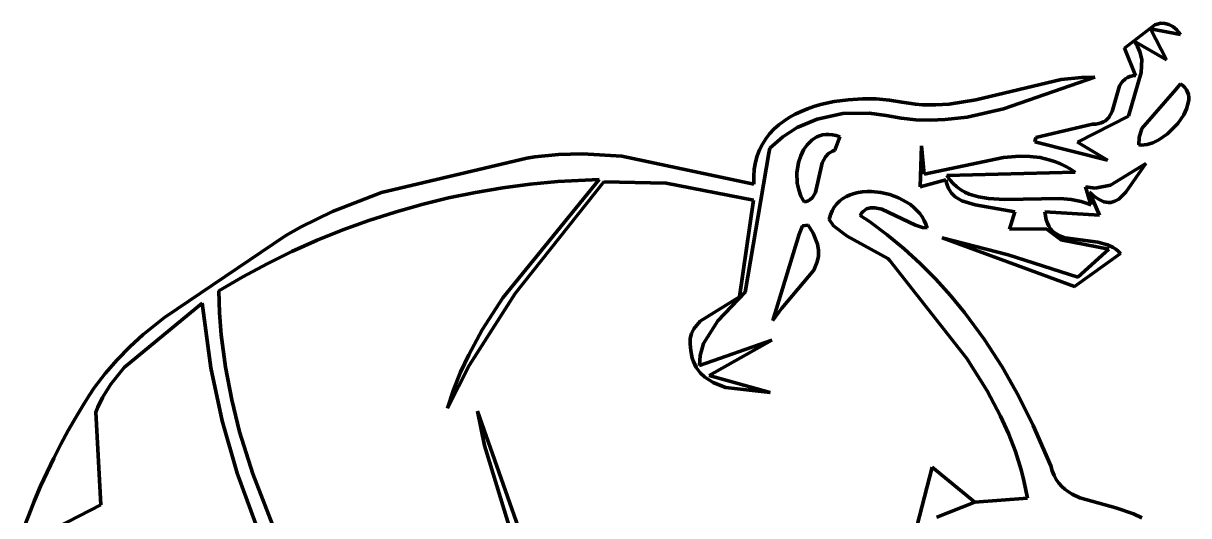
# Model space of a CAD drawing. Header units: millimetres. Extents: x 0 to 10.4, y 0 to 8.2.
# Drawn here: x 2.323 to 3.426, y 6.304 to 6.77 of the extents above; entities that cross this region are included whole.
import ezdxf

# ---------------------------------------------------------------- set-up
doc = ezdxf.new("R2010")
doc.units = ezdxf.units.MM
for name, color, linetype, lineweight in [('color#000000ff', 7, 'CONTINUOUS', 100), ('color#929292ff', 7, 'CONTINUOUS', 100), ('color#ffffffff', 7, 'CONTINUOUS', 100)]:
    doc.layers.add(name, color=color, linetype=linetype, lineweight=lineweight)

msp = doc.modelspace()

# ---------------------------------------------------------------- linework, layer by layer
at = {"layer": 'color#000000ff'}
for p, q in [((3.3652, 6.7466), (3.3938, 6.7687)), ((3.4182, 6.7594), (3.3898, 6.7647)), ((3.3898, 6.7647), (3.405, 6.7356)), ((3.3938, 6.7687), (3.3996, 6.7701)), ((3.3996, 6.7701), (3.4034, 6.77)), ((3.4034, 6.77), (3.4072, 6.769)), ((3.4072, 6.769), (3.4109, 6.767)), ((3.4109, 6.767), (3.4146, 6.7638)), ((3.4146, 6.7638), (3.4164, 6.7618)), ((3.405, 6.7356), (3.3743, 6.7531)), ((3.3743, 6.7531), (3.3775, 6.7481)), ((3.4164, 6.7618), (3.4182, 6.7594)), ((3.3757, 6.7207), (3.3652, 6.7466)), ((3.3775, 6.7481), (3.3797, 6.7431)), ((3.3797, 6.7431), (3.3814, 6.7357)), ((3.3814, 6.7357), (3.3808, 6.7235)), ((3.3372, 6.719), (3.2505, 6.689)), ((3.3053, 6.7167), (3.3243, 6.7187)), ((3.3243, 6.7187), (3.3372, 6.719)), ((3.368, 6.7186), (3.3702, 6.7196)), ((3.3808, 6.7235), (3.3688, 6.6821)), ((3.3702, 6.7196), (3.3728, 6.7203)), ((3.3728, 6.7203), (3.3757, 6.7207)), ((3.2243, 6.6976), (3.3053, 6.7167)), ((3.3534, 6.6864), (3.3604, 6.7109)), ((3.3604, 6.7109), (3.3628, 6.7145)), ((3.3628, 6.7145), (3.366, 6.7174)), ((3.366, 6.7174), (3.368, 6.7186)), ((3.4136, 6.7073), (3.418, 6.7127)), ((3.418, 6.7127), (3.4204, 6.7111)), ((3.4204, 6.7111), (3.4223, 6.7092)), ((3.4223, 6.7092), (3.4238, 6.7072)), ((3.0904, 6.6959), (3.1037, 6.6977)), ((3.1037, 6.6977), (3.117, 6.6985)), ((3.117, 6.6985), (3.13, 6.6984)), ((3.13, 6.6984), (3.1426, 6.6974)), ((3.1426, 6.6974), (3.1544, 6.6955)), ((3.1992, 6.6935), (3.2243, 6.6976)), ((3.3817, 6.6705), (3.4136, 6.7073)), ((3.4238, 6.7072), (3.4249, 6.7049)), ((3.4249, 6.7049), (3.4256, 6.7026)), ((3.4259, 6.6975), (3.4255, 6.6948)), ((3.4256, 6.7026), (3.4259, 6.7001)), ((3.4259, 6.7001), (3.4259, 6.6975)), ((3.0533, 6.6839), (3.059, 6.6866)), ((3.059, 6.6866), (3.0649, 6.6891)), ((3.0649, 6.6891), (3.0711, 6.6912)), ((3.0711, 6.6912), (3.0774, 6.6931)), ((3.0774, 6.6931), (3.0904, 6.6959)), ((3.1544, 6.6955), (3.1609, 6.6943)), ((3.1609, 6.6943), (3.1673, 6.6934)), ((3.1673, 6.6934), (3.1738, 6.6929)), ((3.1738, 6.6929), (3.1865, 6.6927)), ((3.1865, 6.6927), (3.1992, 6.6935)), ((3.2505, 6.689), (3.2162, 6.6813)), ((3.3503, 6.6808), (3.3534, 6.6864)), ((3.4239, 6.6892), (3.4213, 6.6835)), ((3.4255, 6.6948), (3.4239, 6.6892)), ((3.0378, 6.6738), (3.0426, 6.6775)), ((3.0426, 6.6775), (3.0478, 6.6809)), ((3.0478, 6.6809), (3.0533, 6.6839)), ((3.0743, 6.6794), (3.0554, 6.6714)), ((3.0985, 6.6847), (3.0743, 6.6794)), ((3.1233, 6.6851), (3.0985, 6.6847)), ((3.1395, 6.6828), (3.1233, 6.6851)), ((3.1536, 6.6801), (3.1395, 6.6828)), ((3.1676, 6.6787), (3.1536, 6.6801)), ((3.1816, 6.6783), (3.1676, 6.6787)), ((3.1955, 6.6789), (3.1816, 6.6783)), ((3.2162, 6.6813), (3.1955, 6.6789)), ((3.3688, 6.6821), (3.3206, 6.6576)), ((3.3348, 6.6744), (3.338, 6.6746)), ((3.338, 6.6746), (3.3408, 6.675)), ((3.3408, 6.675), (3.3432, 6.6757)), ((3.3432, 6.6757), (3.3454, 6.6767)), ((3.3454, 6.6767), (3.3473, 6.6778)), ((3.3473, 6.6778), (3.3503, 6.6808)), ((3.4156, 6.6752), (3.4059, 6.6654)), ((3.4213, 6.6835), (3.4156, 6.6752)), ((3.0255, 6.6607), (3.0292, 6.6654)), ((3.0292, 6.6654), (3.0333, 6.6698)), ((3.0333, 6.6698), (3.0378, 6.6738)), ((3.0554, 6.6714), (3.0416, 6.6626)), ((3.0738, 6.6624), (3.0765, 6.6635)), ((3.0765, 6.6635), (3.0793, 6.6643)), ((3.0793, 6.6643), (3.0823, 6.6648)), ((3.0823, 6.6648), (3.0854, 6.6648)), ((3.0854, 6.6648), (3.0887, 6.6645)), ((3.0887, 6.6645), (3.0921, 6.6638)), ((3.0921, 6.6638), (3.0957, 6.6626)), ((3.2811, 6.6618), (3.3348, 6.6744)), ((3.3789, 6.6619), (3.3817, 6.6705)), ((3.4059, 6.6654), (3.3977, 6.6596)), ((3.0196, 6.6503), (3.0223, 6.6557)), ((3.0223, 6.6557), (3.0255, 6.6607)), ((3.0416, 6.6626), (3.0293, 6.6518)), ((3.0614, 6.6501), (3.0648, 6.6551)), ((3.0648, 6.6551), (3.069, 6.6593)), ((3.069, 6.6593), (3.0713, 6.661)), ((3.0713, 6.661), (3.0738, 6.6624)), ((3.0957, 6.6626), (3.0909, 6.6498)), ((3.1716, 6.6152), (3.173, 6.654)), ((3.173, 6.654), (3.1756, 6.6273)), ((3.2802, 6.6578), (3.2811, 6.6618)), ((3.3492, 6.6403), (3.2802, 6.6578)), ((3.3206, 6.6576), (3.3492, 6.6403)), ((3.3787, 6.655), (3.3789, 6.6619)), ((3.3812, 6.6547), (3.3787, 6.655)), ((3.3838, 6.6548), (3.3812, 6.6547)), ((3.3865, 6.6552), (3.3838, 6.6548)), ((3.3921, 6.6569), (3.3865, 6.6552)), ((3.3977, 6.6596), (3.3921, 6.6569)), ((2.6619, 6.6097), (2.7993, 6.6423)), ((2.7993, 6.6423), (2.8068, 6.6435)), ((2.8068, 6.6435), (2.8294, 6.6458)), ((2.8294, 6.6458), (2.8519, 6.6464)), ((2.8519, 6.6464), (2.8893, 6.6442)), ((2.8893, 6.6442), (3.0144, 6.6176)), ((3.0284, 6.6471), (3.0061, 6.5155)), ((3.0157, 6.6384), (3.0174, 6.6445)), ((3.0174, 6.6445), (3.0196, 6.6503)), ((3.0293, 6.6518), (3.0284, 6.6471)), ((3.0566, 6.6383), (3.0586, 6.6445)), ((3.0586, 6.6445), (3.0614, 6.6501)), ((3.082, 6.6435), (3.0789, 6.6379)), ((3.0849, 6.6466), (3.082, 6.6435)), ((3.0887, 6.649), (3.0849, 6.6466)), ((3.0909, 6.6498), (3.0887, 6.649)), ((3.1756, 6.6273), (3.2506, 6.6429)), ((3.2506, 6.6429), (3.2656, 6.6441)), ((3.2656, 6.6441), (3.2755, 6.6439)), ((3.2755, 6.6439), (3.2853, 6.6428)), ((3.2853, 6.6428), (3.2949, 6.6405)), ((3.0142, 6.6249), (3.0147, 6.6318)), ((3.0147, 6.6318), (3.0157, 6.6384)), ((3.0551, 6.6285), (3.0566, 6.6383)), ((3.0789, 6.6379), (3.0725, 6.6098)), ((3.2949, 6.6405), (3.2997, 6.639)), ((3.2997, 6.639), (3.3044, 6.637)), ((3.3044, 6.637), (3.3091, 6.6348)), ((3.3091, 6.6348), (3.3137, 6.6322)), ((3.3137, 6.6322), (3.3183, 6.6292)), ((3.3518, 6.6166), (3.3853, 6.6373)), ((3.3853, 6.6373), (3.3663, 6.6102)), ((2.7765, 6.5101), (2.8678, 6.622)), ((2.8721, 6.62), (2.7882, 6.5141)), ((2.8286, 6.6201), (2.8026, 6.6177)), ((2.8547, 6.6216), (2.8286, 6.6201)), ((2.8678, 6.622), (2.8547, 6.6216)), ((2.9313, 6.6185), (2.8721, 6.62)), ((3.0144, 6.6176), (3.0142, 6.6249)), ((3.0554, 6.6186), (3.0551, 6.6285)), ((3.1961, 6.6218), (3.1716, 6.6152)), ((3.1967, 6.6188), (3.1961, 6.6218)), ((3.3183, 6.6292), (3.1968, 6.6258)), ((3.1968, 6.6258), (3.1997, 6.6217)), ((3.1997, 6.6217), (3.2029, 6.6182)), ((2.6154, 6.5918), (2.6619, 6.6097)), ((2.7508, 6.6099), (2.7252, 6.6046)), ((2.7766, 6.6142), (2.7508, 6.6099)), ((2.8026, 6.6177), (2.7766, 6.6142)), ((3.0138, 6.6025), (2.9313, 6.6185)), ((3.0567, 6.6122), (3.0554, 6.6186)), ((3.0588, 6.6063), (3.0567, 6.6122)), ((3.0725, 6.6098), (3.0698, 6.605)), ((3.1054, 6.6076), (3.1092, 6.6089)), ((3.1092, 6.6089), (3.1131, 6.6099)), ((3.1131, 6.6099), (3.1172, 6.6105)), ((3.1172, 6.6105), (3.1214, 6.6108)), ((3.1214, 6.6108), (3.1257, 6.6107)), ((3.1257, 6.6107), (3.1344, 6.6098)), ((3.1344, 6.6098), (3.143, 6.6078)), ((3.1975, 6.616), (3.1967, 6.6188)), ((3.1986, 6.6135), (3.1975, 6.616)), ((3.2013, 6.6092), (3.1986, 6.6135)), ((3.2048, 6.6058), (3.2013, 6.6092)), ((3.2029, 6.6182), (3.2064, 6.6151)), ((3.2064, 6.6151), (3.2101, 6.6124)), ((3.2101, 6.6124), (3.214, 6.6102)), ((3.214, 6.6102), (3.2181, 6.6083)), ((3.3332, 6.598), (3.3283, 6.6152)), ((3.3283, 6.6152), (3.3374, 6.6138)), ((3.3349, 6.6075), (3.332, 6.6102)), ((3.332, 6.6102), (3.3415, 6.5882)), ((3.3374, 6.6138), (3.3518, 6.6166)), ((3.3663, 6.6102), (3.3598, 6.6036)), ((2.6998, 6.5983), (2.6746, 6.5912)), ((2.7252, 6.6046), (2.6998, 6.5983)), ((3.0007, 6.511), (3.0138, 6.6025)), ((3.0618, 6.6009), (3.0588, 6.6063)), ((3.0638, 6.6013), (3.0618, 6.6009)), ((3.0656, 6.6019), (3.0638, 6.6013)), ((3.0672, 6.6027), (3.0656, 6.6019)), ((3.0698, 6.605), (3.0672, 6.6027)), ((3.0904, 6.5959), (3.0928, 6.599)), ((3.0928, 6.599), (3.0955, 6.6017)), ((3.0955, 6.6017), (3.0986, 6.604)), ((3.0986, 6.604), (3.1019, 6.606)), ((3.1019, 6.606), (3.1054, 6.6076)), ((3.143, 6.6078), (3.1512, 6.6047)), ((3.1512, 6.6047), (3.1589, 6.6007)), ((3.1589, 6.6007), (3.1624, 6.5983)), ((3.1624, 6.5983), (3.1657, 6.5957)), ((3.2111, 6.602), (3.2048, 6.6058)), ((3.2238, 6.5982), (3.2111, 6.602)), ((3.2181, 6.6083), (3.2224, 6.6068)), ((3.2224, 6.6068), (3.2269, 6.6056)), ((3.2613, 6.5916), (3.2238, 6.5982)), ((3.2269, 6.6056), (3.2363, 6.604)), ((3.2363, 6.604), (3.2514, 6.6032)), ((3.2514, 6.6032), (3.3043, 6.6042)), ((3.3043, 6.6042), (3.3145, 6.6032)), ((3.3145, 6.6032), (3.3241, 6.6012)), ((3.3241, 6.6012), (3.3287, 6.5998)), ((3.3287, 6.5998), (3.3332, 6.598)), ((3.3378, 6.6053), (3.3349, 6.6075)), ((3.3405, 6.6035), (3.3378, 6.6053)), ((3.343, 6.6021), (3.3405, 6.6035)), ((3.3455, 6.6011), (3.343, 6.6021)), ((3.3478, 6.6005), (3.3455, 6.6011)), ((3.35, 6.6003), (3.3478, 6.6005)), ((3.3522, 6.6004), (3.35, 6.6003)), ((3.3561, 6.6015), (3.3522, 6.6004)), ((3.3598, 6.6036), (3.3561, 6.6015)), ((2.5856, 6.5772), (2.6154, 6.5918)), ((2.6746, 6.5912), (2.6497, 6.5832)), ((3.0856, 6.5842), (3.0868, 6.5885)), ((3.0868, 6.5885), (3.0884, 6.5924)), ((3.0884, 6.5924), (3.0904, 6.5959)), ((3.1162, 6.5902), (3.1149, 6.5881)), ((3.1149, 6.5881), (3.1236, 6.5822)), ((3.1177, 6.5919), (3.1162, 6.5902)), ((3.1192, 6.5932), (3.1177, 6.5919)), ((3.1209, 6.5942), (3.1192, 6.5932)), ((3.1246, 6.5953), (3.1209, 6.5942)), ((3.1287, 6.5954), (3.1246, 6.5953)), ((3.1353, 6.5939), (3.1287, 6.5954)), ((3.1672, 6.5789), (3.1353, 6.5939)), ((3.1657, 6.5957), (3.1687, 6.5929)), ((3.1687, 6.5929), (3.1713, 6.5899)), ((3.1713, 6.5899), (3.1736, 6.5868)), ((3.1736, 6.5868), (3.1756, 6.5834)), ((3.2562, 6.5752), (3.2613, 6.5916)), ((3.3415, 6.5882), (3.2897, 6.5916)), ((3.2897, 6.5916), (3.2902, 6.5876)), ((3.2902, 6.5876), (3.2911, 6.5839)), ((2.5711, 6.569), (2.5856, 6.5772)), ((2.6497, 6.5832), (2.6251, 6.5743)), ((3.0571, 6.5704), (3.0602, 6.5783)), ((3.0602, 6.5783), (3.0657, 6.5787)), ((3.0657, 6.5787), (3.0705, 6.5714)), ((3.0896, 6.5783), (3.0856, 6.5842)), ((3.1025, 6.5683), (3.0896, 6.5783)), ((3.1236, 6.5822), (3.1404, 6.5697)), ((3.174, 6.5768), (3.1672, 6.5789)), ((3.1782, 6.5763), (3.174, 6.5768)), ((3.1756, 6.5834), (3.1771, 6.5799)), ((3.1771, 6.5799), (3.1782, 6.5763)), ((3.2909, 6.5753), (3.2562, 6.5752)), ((3.3048, 6.5649), (3.2909, 6.5753)), ((3.2911, 6.5839), (3.2922, 6.5807)), ((3.2922, 6.5807), (3.2936, 6.5779)), ((3.2936, 6.5779), (3.2952, 6.5754)), ((3.2952, 6.5754), (3.297, 6.5733)), ((2.4564, 6.4915), (2.5711, 6.569)), ((2.6008, 6.5645), (2.5769, 6.5538)), ((2.6251, 6.5743), (2.6008, 6.5645)), ((3.0323, 6.4885), (3.0571, 6.5704)), ((3.0705, 6.5714), (3.0746, 6.561)), ((3.1411, 6.5474), (3.1025, 6.5683)), ((3.1404, 6.5697), (3.1565, 6.5564)), ((3.264, 6.5406), (3.1925, 6.5668)), ((3.1925, 6.5668), (3.255, 6.5507)), ((3.297, 6.5733), (3.2991, 6.5715)), ((3.2991, 6.5715), (3.3038, 6.5687)), ((3.3038, 6.5687), (3.3091, 6.5668)), ((3.3504, 6.5561), (3.3048, 6.5649)), ((3.3091, 6.5668), (3.34, 6.5626)), ((2.5769, 6.5538), (2.5534, 6.5423)), ((3.0746, 6.561), (3.0756, 6.5552)), ((3.0756, 6.5552), (3.0754, 6.5496)), ((3.1565, 6.5564), (3.1718, 6.5424)), ((3.3211, 6.5295), (3.3504, 6.5561)), ((3.34, 6.5626), (3.3489, 6.5603)), ((3.3489, 6.5603), (3.3544, 6.5578)), ((3.3544, 6.5578), (3.3569, 6.5562)), ((3.3569, 6.5562), (3.3593, 6.5543)), ((3.3593, 6.5543), (3.3615, 6.5521)), ((2.5534, 6.5423), (2.5304, 6.5299)), ((3.0742, 6.5441), (3.0709, 6.5362)), ((3.0754, 6.5496), (3.0742, 6.5441)), ((3.1428, 6.5457), (3.1411, 6.5474)), ((3.2158, 6.4526), (3.1428, 6.5457)), ((3.1718, 6.5424), (3.1864, 6.5276)), ((3.255, 6.5507), (3.3211, 6.5295)), ((3.3615, 6.5521), (3.3179, 6.5208)), ((3.0709, 6.5362), (3.0407, 6.5002)), ((3.3179, 6.5208), (3.264, 6.5406)), ((2.5304, 6.5299), (2.5078, 6.5167)), ((3.1864, 6.5276), (3.2004, 6.5121)), ((2.5078, 6.5167), (2.5084, 6.4959)), ((2.7882, 6.5141), (2.7447, 6.4459)), ((2.7571, 6.4797), (2.7765, 6.5101)), ((2.9633, 6.488), (3.0007, 6.511)), ((3.0061, 6.5155), (2.9803, 6.4881)), ((3.2004, 6.5121), (3.2136, 6.496)), ((2.492, 6.505), (2.4181, 6.4439)), ((2.5002, 6.4438), (2.492, 6.505)), ((3.0407, 6.5002), (3.0323, 6.4885)), ((2.4363, 6.4752), (2.4564, 6.4915)), ((2.5084, 6.4959), (2.51, 6.4751)), ((2.9573, 6.4806), (2.9633, 6.488)), ((2.9803, 6.4881), (2.9667, 6.4668)), ((3.2136, 6.496), (3.2322, 6.4709)), ((2.7443, 6.456), (2.7571, 6.4797)), ((2.9541, 6.4714), (2.9553, 6.4762)), ((2.9553, 6.4762), (2.9573, 6.4806)), ((2.4236, 6.4637), (2.4363, 6.4752)), ((2.51, 6.4751), (2.5141, 6.4442)), ((2.9539, 6.4661), (2.9541, 6.4714)), ((2.9546, 6.4601), (2.9539, 6.4661)), ((2.9629, 6.4459), (3.0313, 6.4699)), ((2.9667, 6.4668), (2.9636, 6.4555)), ((3.0313, 6.4699), (2.972, 6.4364)), ((3.2322, 6.4709), (3.2492, 6.4446)), ((2.4116, 6.4514), (2.4236, 6.4637)), ((2.7367, 6.4396), (2.7443, 6.456)), ((2.9551, 6.4565), (2.9546, 6.4601)), ((2.9559, 6.453), (2.9551, 6.4565)), ((2.9636, 6.4555), (2.9629, 6.4459)), ((2.4003, 6.4385), (2.4116, 6.4514)), ((2.4181, 6.4439), (2.4055, 6.4283)), ((2.5109, 6.3934), (2.5002, 6.4438)), ((2.5141, 6.4442), (2.52, 6.4135)), ((2.7447, 6.4459), (2.7242, 6.4056)), ((2.957, 6.4498), (2.9559, 6.453)), ((2.9598, 6.444), (2.957, 6.4498)), ((2.9634, 6.4391), (2.9598, 6.444)), ((3.2351, 6.4218), (3.2158, 6.4526)), ((3.2492, 6.4446), (3.2647, 6.4173)), ((2.3898, 6.4247), (2.4003, 6.4385)), ((2.73, 6.4229), (2.7367, 6.4396)), ((2.9678, 6.4349), (2.9634, 6.4391)), ((2.9756, 6.4298), (2.9678, 6.4349)), ((2.972, 6.4364), (3.0298, 6.4205)), ((2.3849, 6.4174), (2.3898, 6.4247)), ((2.4055, 6.4283), (2.3976, 6.4156)), ((2.7242, 6.4056), (2.73, 6.4229)), ((2.9875, 6.4251), (2.9756, 6.4298)), ((3.0298, 6.4205), (2.9875, 6.4251)), ((3.2479, 6.3979), (3.2351, 6.4218)), ((2.3726, 6.3973), (2.3802, 6.4099)), ((2.3802, 6.4099), (2.3849, 6.4174)), ((2.3976, 6.4156), (2.3932, 6.4065)), ((2.52, 6.4135), (2.5275, 6.3831)), ((3.2647, 6.4173), (3.2788, 6.3892)), ((2.3932, 6.4065), (2.3913, 6.4018)), ((2.3913, 6.4018), (2.3962, 6.3138)), ((2.3653, 6.3844), (2.3726, 6.3973)), ((2.525, 6.3439), (2.5109, 6.3934)), ((3.2553, 6.3814), (3.2479, 6.3979)), ((3.2788, 6.3892), (3.2953, 6.3508)), ((2.3583, 6.3714), (2.3653, 6.3844)), ((2.5275, 6.3831), (2.54, 6.3432)), ((3.2618, 6.3645), (3.2553, 6.3814)), ((2.3516, 6.3583), (2.3583, 6.3714)), ((2.3452, 6.345), (2.3516, 6.3583)), ((3.2672, 6.3472), (3.2618, 6.3645)), ((2.3391, 6.3316), (2.3452, 6.345)), ((2.5428, 6.2956), (2.525, 6.3439)), ((3.2695, 6.3384), (3.2672, 6.3472)), ((3.2953, 6.3508), (3.2967, 6.346)), ((3.2967, 6.346), (3.2985, 6.3417)), ((2.54, 6.3432), (2.559, 6.2944)), ((3.2715, 6.3295), (3.2695, 6.3384)), ((3.2985, 6.3417), (3.3006, 6.3379)), ((3.3006, 6.3379), (3.303, 6.3344)), ((3.303, 6.3344), (3.3058, 6.3314)), ((2.3333, 6.318), (2.3391, 6.3316)), ((3.2732, 6.3204), (3.2715, 6.3295)), ((3.3058, 6.3314), (3.3088, 6.3287)), ((3.3088, 6.3287), (3.312, 6.3263)), ((3.312, 6.3263), (3.3155, 6.3242)), ((3.3155, 6.3242), (3.3229, 6.3206)), ((2.3279, 6.3043), (2.3333, 6.318)), ((2.3962, 6.3138), (2.3342, 6.2822)), ((3.1874, 6.3024), (3.2236, 6.3164)), ((3.2236, 6.3164), (3.2732, 6.3204)), ((3.3229, 6.3206), (3.357, 6.3112)), ((3.357, 6.3112), (3.3737, 6.3055)), ((2.3227, 6.2905), (2.3279, 6.3043)), ((3.3737, 6.3055), (3.3814, 6.3015))]:
    msp.add_line(p, q, dxfattribs=at)
at = {"layer": 'color#929292ff'}
for p, q in [((2.7528, 6.4026), (2.8186, 6.215)), ((2.7592, 6.3703), (2.7528, 6.4026)), ((2.7976, 6.2443), (2.7592, 6.3703)), ((3.1601, 6.2611), (3.1832, 6.3496)), ((3.1832, 6.3496), (3.2236, 6.3164)), ((3.2236, 6.3164), (3.1874, 6.3024))]:
    msp.add_line(p, q, dxfattribs=at)
at = {"layer": 'color#ffffffff'}
for p, q in [((3.3938, 6.7687), (3.3652, 6.7466)), ((3.405, 6.7356), (3.3898, 6.7647)), ((3.3898, 6.7647), (3.4182, 6.7594)), ((3.3996, 6.7701), (3.3938, 6.7687)), ((3.4034, 6.77), (3.3996, 6.7701)), ((3.4072, 6.769), (3.4034, 6.77)), ((3.4109, 6.767), (3.4072, 6.769)), ((3.4146, 6.7638), (3.4109, 6.767)), ((3.4164, 6.7618), (3.4146, 6.7638)), ((3.3775, 6.7481), (3.3743, 6.7531)), ((3.3743, 6.7531), (3.405, 6.7356)), ((3.4182, 6.7594), (3.4164, 6.7618)), ((3.3652, 6.7466), (3.3757, 6.7207)), ((3.3797, 6.7431), (3.3775, 6.7481)), ((3.3814, 6.7357), (3.3797, 6.7431)), ((3.3808, 6.7235), (3.3814, 6.7357)), ((3.2505, 6.689), (3.3372, 6.719)), ((3.3243, 6.7187), (3.3053, 6.7167)), ((3.3372, 6.719), (3.3243, 6.7187)), ((3.3702, 6.7196), (3.368, 6.7186)), ((3.3688, 6.6821), (3.3808, 6.7235)), ((3.3728, 6.7203), (3.3702, 6.7196)), ((3.3757, 6.7207), (3.3728, 6.7203)), ((3.3053, 6.7167), (3.2243, 6.6976)), ((3.3604, 6.7109), (3.3534, 6.6864)), ((3.3628, 6.7145), (3.3604, 6.7109)), ((3.366, 6.7174), (3.3628, 6.7145)), ((3.368, 6.7186), (3.366, 6.7174)), ((3.418, 6.7127), (3.4136, 6.7073)), ((3.4204, 6.7111), (3.418, 6.7127)), ((3.4223, 6.7092), (3.4204, 6.7111)), ((3.4238, 6.7072), (3.4223, 6.7092)), ((3.1037, 6.6977), (3.0904, 6.6959)), ((3.117, 6.6985), (3.1037, 6.6977)), ((3.13, 6.6984), (3.117, 6.6985)), ((3.1426, 6.6974), (3.13, 6.6984)), ((3.1544, 6.6955), (3.1426, 6.6974)), ((3.2243, 6.6976), (3.1992, 6.6935)), ((3.4136, 6.7073), (3.3817, 6.6705)), ((3.4249, 6.7049), (3.4238, 6.7072)), ((3.4256, 6.7026), (3.4249, 6.7049)), ((3.4255, 6.6948), (3.4259, 6.6975)), ((3.4259, 6.7001), (3.4256, 6.7026)), ((3.4259, 6.6975), (3.4259, 6.7001)), ((3.059, 6.6866), (3.0533, 6.6839)), ((3.0649, 6.6891), (3.059, 6.6866)), ((3.0711, 6.6912), (3.0649, 6.6891)), ((3.0774, 6.6931), (3.0711, 6.6912)), ((3.0904, 6.6959), (3.0774, 6.6931)), ((3.1609, 6.6943), (3.1544, 6.6955)), ((3.1673, 6.6934), (3.1609, 6.6943)), ((3.1738, 6.6929), (3.1673, 6.6934)), ((3.1865, 6.6927), (3.1738, 6.6929)), ((3.1992, 6.6935), (3.1865, 6.6927)), ((3.2162, 6.6813), (3.2505, 6.689)), ((3.3534, 6.6864), (3.3503, 6.6808)), ((3.4213, 6.6835), (3.4239, 6.6892)), ((3.4239, 6.6892), (3.4255, 6.6948)), ((3.0426, 6.6775), (3.0378, 6.6738)), ((3.0478, 6.6809), (3.0426, 6.6775)), ((3.0533, 6.6839), (3.0478, 6.6809)), ((3.0554, 6.6714), (3.0743, 6.6794)), ((3.0743, 6.6794), (3.0985, 6.6847)), ((3.0985, 6.6847), (3.1233, 6.6851)), ((3.1233, 6.6851), (3.1395, 6.6828)), ((3.1395, 6.6828), (3.1536, 6.6801)), ((3.1536, 6.6801), (3.1676, 6.6787)), ((3.1676, 6.6787), (3.1816, 6.6783)), ((3.1816, 6.6783), (3.1955, 6.6789)), ((3.1955, 6.6789), (3.2162, 6.6813)), ((3.3206, 6.6576), (3.3688, 6.6821)), ((3.338, 6.6746), (3.3348, 6.6744)), ((3.3408, 6.675), (3.338, 6.6746)), ((3.3432, 6.6757), (3.3408, 6.675)), ((3.3454, 6.6767), (3.3432, 6.6757)), ((3.3473, 6.6778), (3.3454, 6.6767)), ((3.3503, 6.6808), (3.3473, 6.6778)), ((3.4059, 6.6654), (3.4156, 6.6752)), ((3.4156, 6.6752), (3.4213, 6.6835)), ((3.0292, 6.6654), (3.0255, 6.6607)), ((3.0333, 6.6698), (3.0292, 6.6654)), ((3.0378, 6.6738), (3.0333, 6.6698)), ((3.0416, 6.6626), (3.0554, 6.6714)), ((3.0765, 6.6635), (3.0738, 6.6624)), ((3.0793, 6.6643), (3.0765, 6.6635)), ((3.0823, 6.6648), (3.0793, 6.6643)), ((3.0854, 6.6648), (3.0823, 6.6648)), ((3.0887, 6.6645), (3.0854, 6.6648)), ((3.0921, 6.6638), (3.0887, 6.6645)), ((3.0957, 6.6626), (3.0921, 6.6638)), ((3.3348, 6.6744), (3.2811, 6.6618)), ((3.3817, 6.6705), (3.3789, 6.6619)), ((3.3977, 6.6596), (3.4059, 6.6654)), ((3.0223, 6.6557), (3.0196, 6.6503)), ((3.0255, 6.6607), (3.0223, 6.6557)), ((3.0293, 6.6518), (3.0416, 6.6626)), ((3.0648, 6.6551), (3.0614, 6.6501)), ((3.069, 6.6593), (3.0648, 6.6551)), ((3.0713, 6.661), (3.069, 6.6593)), ((3.0738, 6.6624), (3.0713, 6.661)), ((3.0909, 6.6498), (3.0957, 6.6626)), ((3.173, 6.654), (3.1716, 6.6152)), ((3.1756, 6.6273), (3.173, 6.654)), ((3.2811, 6.6618), (3.2802, 6.6578)), ((3.2802, 6.6578), (3.3492, 6.6403)), ((3.3492, 6.6403), (3.3206, 6.6576)), ((3.3789, 6.6619), (3.3787, 6.655)), ((3.3787, 6.655), (3.3812, 6.6547)), ((3.3812, 6.6547), (3.3838, 6.6548)), ((3.3838, 6.6548), (3.3865, 6.6552)), ((3.3865, 6.6552), (3.3921, 6.6569)), ((3.3921, 6.6569), (3.3977, 6.6596)), ((2.7993, 6.6423), (2.6619, 6.6097)), ((2.8068, 6.6435), (2.7993, 6.6423)), ((2.8294, 6.6458), (2.8068, 6.6435)), ((2.8519, 6.6464), (2.8294, 6.6458)), ((2.8893, 6.6442), (2.8519, 6.6464)), ((3.0144, 6.6176), (2.8893, 6.6442)), ((3.0061, 6.5155), (3.0284, 6.6471)), ((3.0174, 6.6445), (3.0157, 6.6384)), ((3.0196, 6.6503), (3.0174, 6.6445)), ((3.0284, 6.6471), (3.0293, 6.6518)), ((3.0586, 6.6445), (3.0566, 6.6383)), ((3.0614, 6.6501), (3.0586, 6.6445)), ((3.0789, 6.6379), (3.082, 6.6435)), ((3.082, 6.6435), (3.0849, 6.6466)), ((3.0849, 6.6466), (3.0887, 6.649)), ((3.0887, 6.649), (3.0909, 6.6498)), ((3.2506, 6.6429), (3.1756, 6.6273)), ((3.2656, 6.6441), (3.2506, 6.6429)), ((3.2755, 6.6439), (3.2656, 6.6441)), ((3.2853, 6.6428), (3.2755, 6.6439)), ((3.2949, 6.6405), (3.2853, 6.6428)), ((3.0147, 6.6318), (3.0142, 6.6249)), ((3.0157, 6.6384), (3.0147, 6.6318)), ((3.0566, 6.6383), (3.0551, 6.6285)), ((3.0725, 6.6098), (3.0789, 6.6379)), ((3.2997, 6.639), (3.2949, 6.6405)), ((3.3044, 6.637), (3.2997, 6.639)), ((3.3091, 6.6348), (3.3044, 6.637)), ((3.3137, 6.6322), (3.3091, 6.6348)), ((3.3183, 6.6292), (3.3137, 6.6322)), ((3.3853, 6.6373), (3.3518, 6.6166)), ((3.3663, 6.6102), (3.3853, 6.6373)), ((2.8678, 6.622), (2.7765, 6.5101)), ((2.7882, 6.5141), (2.8721, 6.62)), ((2.8026, 6.6177), (2.8286, 6.6201)), ((2.8286, 6.6201), (2.8547, 6.6216)), ((2.8547, 6.6216), (2.8678, 6.622)), ((2.8721, 6.62), (2.9313, 6.6185)), ((3.0142, 6.6249), (3.0144, 6.6176)), ((3.0551, 6.6285), (3.0554, 6.6186)), ((3.1716, 6.6152), (3.1961, 6.6218)), ((3.1961, 6.6218), (3.1967, 6.6188)), ((3.1968, 6.6258), (3.3183, 6.6292)), ((3.1997, 6.6217), (3.1968, 6.6258)), ((3.2029, 6.6182), (3.1997, 6.6217)), ((2.6619, 6.6097), (2.6154, 6.5918)), ((2.7252, 6.6046), (2.7508, 6.6099)), ((2.7508, 6.6099), (2.7766, 6.6142)), ((2.7766, 6.6142), (2.8026, 6.6177)), ((2.9313, 6.6185), (3.0138, 6.6025)), ((3.0554, 6.6186), (3.0567, 6.6122)), ((3.0567, 6.6122), (3.0588, 6.6063)), ((3.0698, 6.605), (3.0725, 6.6098)), ((3.1092, 6.6089), (3.1054, 6.6076)), ((3.1131, 6.6099), (3.1092, 6.6089)), ((3.1172, 6.6105), (3.1131, 6.6099)), ((3.1214, 6.6108), (3.1172, 6.6105)), ((3.1257, 6.6107), (3.1214, 6.6108)), ((3.1344, 6.6098), (3.1257, 6.6107)), ((3.143, 6.6078), (3.1344, 6.6098)), ((3.1967, 6.6188), (3.1975, 6.616)), ((3.1975, 6.616), (3.1986, 6.6135)), ((3.1986, 6.6135), (3.2013, 6.6092)), ((3.2013, 6.6092), (3.2048, 6.6058)), ((3.2064, 6.6151), (3.2029, 6.6182)), ((3.2101, 6.6124), (3.2064, 6.6151)), ((3.214, 6.6102), (3.2101, 6.6124)), ((3.2181, 6.6083), (3.214, 6.6102)), ((3.3374, 6.6138), (3.3283, 6.6152)), ((3.3283, 6.6152), (3.3332, 6.598)), ((3.3415, 6.5882), (3.332, 6.6102)), ((3.332, 6.6102), (3.3349, 6.6075)), ((3.3518, 6.6166), (3.3374, 6.6138)), ((3.3598, 6.6036), (3.3663, 6.6102)), ((2.6746, 6.5912), (2.6998, 6.5983)), ((2.6998, 6.5983), (2.7252, 6.6046)), ((3.0138, 6.6025), (3.0007, 6.511)), ((3.0588, 6.6063), (3.0618, 6.6009)), ((3.0618, 6.6009), (3.0638, 6.6013)), ((3.0638, 6.6013), (3.0656, 6.6019)), ((3.0656, 6.6019), (3.0672, 6.6027)), ((3.0672, 6.6027), (3.0698, 6.605)), ((3.0928, 6.599), (3.0904, 6.5959)), ((3.0955, 6.6017), (3.0928, 6.599)), ((3.0986, 6.604), (3.0955, 6.6017)), ((3.1019, 6.606), (3.0986, 6.604)), ((3.1054, 6.6076), (3.1019, 6.606)), ((3.1512, 6.6047), (3.143, 6.6078)), ((3.1589, 6.6007), (3.1512, 6.6047)), ((3.1624, 6.5983), (3.1589, 6.6007)), ((3.1657, 6.5957), (3.1624, 6.5983)), ((3.2048, 6.6058), (3.2111, 6.602)), ((3.2111, 6.602), (3.2238, 6.5982)), ((3.2224, 6.6068), (3.2181, 6.6083)), ((3.2269, 6.6056), (3.2224, 6.6068)), ((3.2238, 6.5982), (3.2613, 6.5916)), ((3.2363, 6.604), (3.2269, 6.6056)), ((3.2514, 6.6032), (3.2363, 6.604)), ((3.3043, 6.6042), (3.2514, 6.6032)), ((3.3145, 6.6032), (3.3043, 6.6042)), ((3.3241, 6.6012), (3.3145, 6.6032)), ((3.3287, 6.5998), (3.3241, 6.6012)), ((3.3332, 6.598), (3.3287, 6.5998)), ((3.3349, 6.6075), (3.3378, 6.6053)), ((3.3378, 6.6053), (3.3405, 6.6035)), ((3.3405, 6.6035), (3.343, 6.6021)), ((3.343, 6.6021), (3.3455, 6.6011)), ((3.3455, 6.6011), (3.3478, 6.6005)), ((3.3478, 6.6005), (3.35, 6.6003)), ((3.35, 6.6003), (3.3522, 6.6004)), ((3.3522, 6.6004), (3.3561, 6.6015)), ((3.3561, 6.6015), (3.3598, 6.6036)), ((2.6154, 6.5918), (2.5856, 6.5772)), ((2.6497, 6.5832), (2.6746, 6.5912)), ((3.0868, 6.5885), (3.0856, 6.5842)), ((3.0884, 6.5924), (3.0868, 6.5885)), ((3.0904, 6.5959), (3.0884, 6.5924)), ((3.1149, 6.5881), (3.1162, 6.5902)), ((3.1236, 6.5822), (3.1149, 6.5881)), ((3.1162, 6.5902), (3.1177, 6.5919)), ((3.1177, 6.5919), (3.1192, 6.5932)), ((3.1192, 6.5932), (3.1209, 6.5942)), ((3.1209, 6.5942), (3.1246, 6.5953)), ((3.1246, 6.5953), (3.1287, 6.5954)), ((3.1287, 6.5954), (3.1353, 6.5939)), ((3.1353, 6.5939), (3.1672, 6.5789)), ((3.1687, 6.5929), (3.1657, 6.5957)), ((3.1713, 6.5899), (3.1687, 6.5929)), ((3.1736, 6.5868), (3.1713, 6.5899)), ((3.1756, 6.5834), (3.1736, 6.5868)), ((3.2613, 6.5916), (3.2562, 6.5752)), ((3.2902, 6.5876), (3.2897, 6.5916)), ((3.2897, 6.5916), (3.3415, 6.5882)), ((3.2911, 6.5839), (3.2902, 6.5876)), ((2.5856, 6.5772), (2.5711, 6.569)), ((2.6251, 6.5743), (2.6497, 6.5832)), ((3.0602, 6.5783), (3.0571, 6.5704)), ((3.0657, 6.5787), (3.0602, 6.5783)), ((3.0705, 6.5714), (3.0657, 6.5787)), ((3.0856, 6.5842), (3.0896, 6.5783)), ((3.0896, 6.5783), (3.1025, 6.5683)), ((3.1404, 6.5697), (3.1236, 6.5822)), ((3.1672, 6.5789), (3.174, 6.5768)), ((3.174, 6.5768), (3.1782, 6.5763)), ((3.1771, 6.5799), (3.1756, 6.5834)), ((3.1782, 6.5763), (3.1771, 6.5799)), ((3.2562, 6.5752), (3.2909, 6.5753)), ((3.2909, 6.5753), (3.3048, 6.5649)), ((3.2922, 6.5807), (3.2911, 6.5839)), ((3.2936, 6.5779), (3.2922, 6.5807)), ((3.2952, 6.5754), (3.2936, 6.5779)), ((3.297, 6.5733), (3.2952, 6.5754)), ((2.5711, 6.569), (2.4564, 6.4915)), ((2.5769, 6.5538), (2.6008, 6.5645)), ((2.6008, 6.5645), (2.6251, 6.5743)), ((3.0571, 6.5704), (3.0323, 6.4885)), ((3.0746, 6.561), (3.0705, 6.5714)), ((3.1025, 6.5683), (3.1411, 6.5474)), ((3.1565, 6.5564), (3.1404, 6.5697)), ((3.255, 6.5507), (3.1925, 6.5668)), ((3.1925, 6.5668), (3.264, 6.5406)), ((3.2991, 6.5715), (3.297, 6.5733)), ((3.3038, 6.5687), (3.2991, 6.5715)), ((3.3091, 6.5668), (3.3038, 6.5687)), ((3.3048, 6.5649), (3.3504, 6.5561)), ((3.34, 6.5626), (3.3091, 6.5668)), ((2.5534, 6.5423), (2.5769, 6.5538)), ((3.0756, 6.5552), (3.0746, 6.561)), ((3.0754, 6.5496), (3.0756, 6.5552)), ((3.1718, 6.5424), (3.1565, 6.5564)), ((3.3504, 6.5561), (3.3211, 6.5295)), ((3.3489, 6.5603), (3.34, 6.5626)), ((3.3544, 6.5578), (3.3489, 6.5603)), ((3.3569, 6.5562), (3.3544, 6.5578)), ((3.3593, 6.5543), (3.3569, 6.5562)), ((3.3615, 6.5521), (3.3593, 6.5543)), ((2.5304, 6.5299), (2.5534, 6.5423)), ((3.0709, 6.5362), (3.0742, 6.5441)), ((3.0742, 6.5441), (3.0754, 6.5496)), ((3.1411, 6.5474), (3.1428, 6.5457)), ((3.1428, 6.5457), (3.2158, 6.4526)), ((3.1864, 6.5276), (3.1718, 6.5424)), ((3.3211, 6.5295), (3.255, 6.5507)), ((3.3179, 6.5208), (3.3615, 6.5521)), ((3.0407, 6.5002), (3.0709, 6.5362)), ((3.264, 6.5406), (3.3179, 6.5208)), ((2.5078, 6.5167), (2.5304, 6.5299)), ((3.2004, 6.5121), (3.1864, 6.5276)), ((2.5084, 6.4959), (2.5078, 6.5167)), ((2.7447, 6.4459), (2.7882, 6.5141)), ((2.7765, 6.5101), (2.7571, 6.4797)), ((3.0007, 6.511), (2.9633, 6.488)), ((2.9803, 6.4881), (3.0061, 6.5155)), ((3.2136, 6.496), (3.2004, 6.5121)), ((2.4181, 6.4439), (2.492, 6.505)), ((2.492, 6.505), (2.5002, 6.4438)), ((3.0323, 6.4885), (3.0407, 6.5002)), ((2.4564, 6.4915), (2.4363, 6.4752)), ((2.51, 6.4751), (2.5084, 6.4959)), ((2.9633, 6.488), (2.9573, 6.4806)), ((2.9667, 6.4668), (2.9803, 6.4881)), ((3.2322, 6.4709), (3.2136, 6.496)), ((2.7571, 6.4797), (2.7443, 6.456)), ((2.9553, 6.4762), (2.9541, 6.4714)), ((2.9573, 6.4806), (2.9553, 6.4762)), ((2.4363, 6.4752), (2.4236, 6.4637)), ((2.5141, 6.4442), (2.51, 6.4751)), ((2.9541, 6.4714), (2.9539, 6.4661)), ((2.9539, 6.4661), (2.9546, 6.4601)), ((3.0313, 6.4699), (2.9629, 6.4459)), ((2.9636, 6.4555), (2.9667, 6.4668)), ((2.972, 6.4364), (3.0313, 6.4699)), ((3.2492, 6.4446), (3.2322, 6.4709)), ((2.4236, 6.4637), (2.4116, 6.4514)), ((2.7443, 6.456), (2.7367, 6.4396)), ((2.9546, 6.4601), (2.9551, 6.4565)), ((2.9551, 6.4565), (2.9559, 6.453)), ((2.9629, 6.4459), (2.9636, 6.4555)), ((2.4116, 6.4514), (2.4003, 6.4385)), ((2.4055, 6.4283), (2.4181, 6.4439)), ((2.5002, 6.4438), (2.5109, 6.3934)), ((2.52, 6.4135), (2.5141, 6.4442)), ((2.7242, 6.4056), (2.7447, 6.4459)), ((2.9559, 6.453), (2.957, 6.4498)), ((2.957, 6.4498), (2.9598, 6.444)), ((2.9598, 6.444), (2.9634, 6.4391)), ((3.2158, 6.4526), (3.2351, 6.4218)), ((3.2647, 6.4173), (3.2492, 6.4446)), ((2.4003, 6.4385), (2.3898, 6.4247)), ((2.7367, 6.4396), (2.73, 6.4229)), ((2.9634, 6.4391), (2.9678, 6.4349)), ((2.9678, 6.4349), (2.9756, 6.4298)), ((3.0298, 6.4205), (2.972, 6.4364)), ((2.3898, 6.4247), (2.3849, 6.4174)), ((2.3976, 6.4156), (2.4055, 6.4283)), ((2.73, 6.4229), (2.7242, 6.4056)), ((2.9756, 6.4298), (2.9875, 6.4251)), ((2.9875, 6.4251), (3.0298, 6.4205)), ((3.2351, 6.4218), (3.2479, 6.3979)), ((2.3802, 6.4099), (2.3726, 6.3973)), ((2.3849, 6.4174), (2.3802, 6.4099)), ((2.3932, 6.4065), (2.3976, 6.4156)), ((2.5275, 6.3831), (2.52, 6.4135)), ((3.2788, 6.3892), (3.2647, 6.4173)), ((2.3913, 6.4018), (2.3932, 6.4065)), ((2.3962, 6.3138), (2.3913, 6.4018)), ((2.8186, 6.215), (2.7528, 6.4026)), ((2.7528, 6.4026), (2.7592, 6.3703)), ((2.3726, 6.3973), (2.3653, 6.3844)), ((2.5109, 6.3934), (2.525, 6.3439)), ((3.2479, 6.3979), (3.2553, 6.3814)), ((3.2953, 6.3508), (3.2788, 6.3892)), ((2.3653, 6.3844), (2.3583, 6.3714)), ((2.54, 6.3432), (2.5275, 6.3831)), ((3.2553, 6.3814), (3.2618, 6.3645)), ((2.3583, 6.3714), (2.3516, 6.3583)), ((2.7592, 6.3703), (2.7976, 6.2443)), ((2.3516, 6.3583), (2.3452, 6.345)), ((3.2618, 6.3645), (3.2672, 6.3472)), ((2.3452, 6.345), (2.3391, 6.3316)), ((2.525, 6.3439), (2.5428, 6.2956)), ((3.1832, 6.3496), (3.1601, 6.2611)), ((3.2236, 6.3164), (3.1832, 6.3496)), ((3.2672, 6.3472), (3.2695, 6.3384)), ((3.2967, 6.346), (3.2953, 6.3508)), ((3.2985, 6.3417), (3.2967, 6.346)), ((2.559, 6.2944), (2.54, 6.3432)), ((3.2695, 6.3384), (3.2715, 6.3295)), ((3.3006, 6.3379), (3.2985, 6.3417)), ((3.303, 6.3344), (3.3006, 6.3379)), ((3.3058, 6.3314), (3.303, 6.3344)), ((2.3391, 6.3316), (2.3333, 6.318)), ((3.2715, 6.3295), (3.2732, 6.3204)), ((3.3088, 6.3287), (3.3058, 6.3314)), ((3.312, 6.3263), (3.3088, 6.3287)), ((3.3155, 6.3242), (3.312, 6.3263)), ((3.3229, 6.3206), (3.3155, 6.3242)), ((2.3333, 6.318), (2.3279, 6.3043)), ((2.3342, 6.2822), (2.3962, 6.3138)), ((3.2732, 6.3204), (3.2236, 6.3164)), ((3.357, 6.3112), (3.3229, 6.3206)), ((3.3737, 6.3055), (3.357, 6.3112)), ((2.3279, 6.3043), (2.3227, 6.2905)), ((3.3814, 6.3015), (3.3737, 6.3055))]:
    msp.add_line(p, q, dxfattribs=at)

doc.saveas('drawing.dxf')
